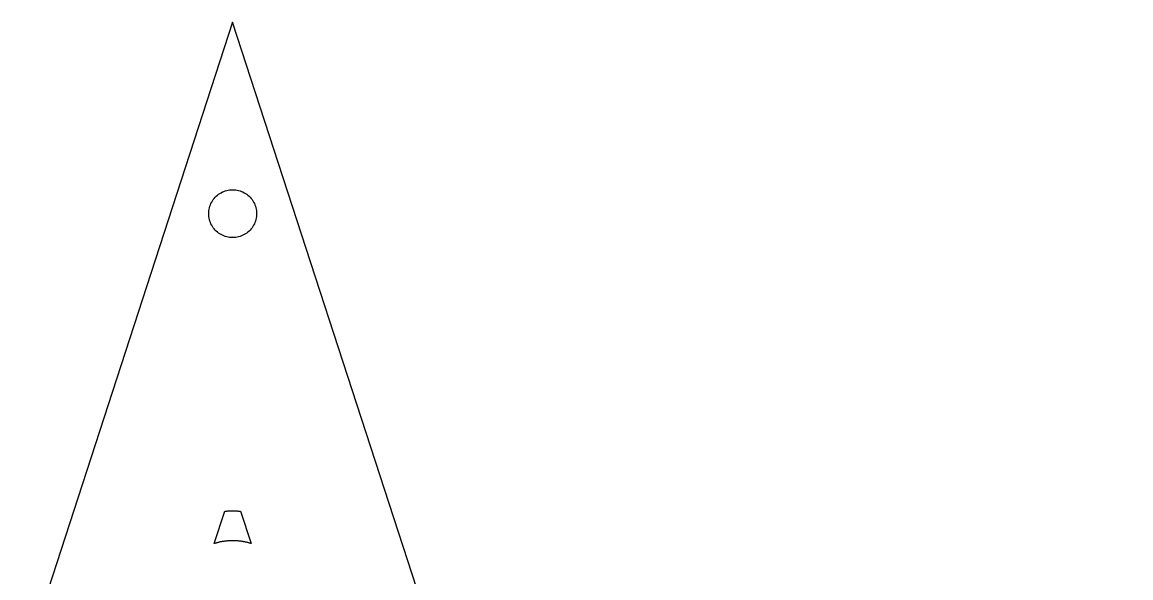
# Model space of a CAD drawing. Header units: metres. Extents: x -75 to 75, y 0 to 231.
# Drawn here: x -17.6 to 75, y 184.4 to 230.8 of the extents above; entities that cross this region are included whole.
import ezdxf

# ---------------------------------------------------------------- set-up
doc = ezdxf.new("R2010")
doc.units = ezdxf.units.M

msp = doc.modelspace()

# ---------------------------------------------------------------- linework, layer by layer
for p, q in [((0, 230.826), (-75, 0)), ((75, 0), (0, 230.826)), ((-0.963501, 216.579), (-0.851547, 216.636)), ((-0.851547, 216.636), (-0.736237, 216.686)), ((-0.736237, 216.686), (-0.618027, 216.728)), ((-0.618027, 216.728), (-0.497375, 216.763)), ((-0.497375, 216.763), (-0.374756, 216.791)), ((-0.374756, 216.791), (-0.250656, 216.81)), ((-0.250656, 216.81), (-0.12558, 216.822)), ((-0.12558, 216.822), (0, 216.826)), ((0, 216.826), (0.12558, 216.822)), ((0.12558, 216.822), (0.250656, 216.81)), ((0.250656, 216.81), (0.374756, 216.791)), ((0.374756, 216.791), (0.497375, 216.763)), ((0.497375, 216.763), (0.618027, 216.728)), ((0.618027, 216.728), (0.736237, 216.686)), ((0.736237, 216.686), (0.851547, 216.636)), ((0.851547, 216.636), (0.963501, 216.579)), ((-1.80965, 215.678), (-1.75261, 215.79)), ((-1.75261, 215.79), (-1.68864, 215.898)), ((-1.68864, 215.898), (-1.61803, 216.002)), ((-1.61803, 216.002), (-1.54102, 216.101)), ((-1.54102, 216.101), (-1.45793, 216.195)), ((-1.45793, 216.195), (-1.36908, 216.284)), ((-1.36908, 216.284), (-1.27484, 216.367)), ((-1.27484, 216.367), (-1.17557, 216.444)), ((-1.17557, 216.444), (-1.07164, 216.515)), ((-1.07164, 216.515), (-0.963501, 216.579)), ((0.963501, 216.579), (1.07164, 216.515)), ((1.07164, 216.515), (1.17557, 216.444)), ((1.17557, 216.444), (1.27484, 216.367)), ((1.27484, 216.367), (1.36908, 216.284)), ((1.36908, 216.284), (1.45793, 216.195)), ((1.45793, 216.195), (1.54102, 216.101)), ((1.54102, 216.101), (1.61803, 216.002)), ((1.61803, 216.002), (1.68864, 215.898)), ((1.68864, 215.898), (1.75261, 215.79)), ((1.75261, 215.79), (1.80965, 215.678)), ((-2, 214.826), (-1.99605, 214.952)), ((-1.99605, 214.701), (-2, 214.826)), ((-1.99605, 214.952), (-1.98422, 215.077)), ((-1.98422, 215.077), (-1.96457, 215.201)), ((-1.96457, 215.201), (-1.93716, 215.324)), ((-1.93716, 215.324), (-1.9021, 215.444)), ((-1.9021, 215.444), (-1.85954, 215.562)), ((-1.85954, 215.562), (-1.80965, 215.678)), ((1.80965, 215.678), (1.85954, 215.562)), ((1.85954, 215.562), (1.9021, 215.444)), ((1.9021, 215.444), (1.93716, 215.324)), ((1.93716, 215.324), (1.96457, 215.201)), ((1.96457, 215.201), (1.98422, 215.077)), ((1.98422, 215.077), (1.99605, 214.952)), ((1.99605, 214.952), (2, 214.826)), ((2, 214.826), (1.99605, 214.701)), ((-1.98422, 214.576), (-1.99605, 214.701)), ((-1.96457, 214.451), (-1.98422, 214.576)), ((-1.93716, 214.329), (-1.96457, 214.451)), ((-1.9021, 214.208), (-1.93716, 214.329)), ((-1.85954, 214.09), (-1.9021, 214.208)), ((-1.80965, 213.975), (-1.85954, 214.09)), ((-1.75261, 213.863), (-1.80965, 213.975)), ((-1.68864, 213.755), (-1.75261, 213.863)), ((1.75261, 213.863), (1.68864, 213.755)), ((1.80965, 213.975), (1.75261, 213.863)), ((1.85954, 214.09), (1.80965, 213.975)), ((1.9021, 214.208), (1.85954, 214.09)), ((1.93716, 214.329), (1.9021, 214.208)), ((1.96457, 214.451), (1.93716, 214.329)), ((1.98422, 214.576), (1.96457, 214.451)), ((1.99605, 214.701), (1.98422, 214.576)), ((-1.61803, 213.651), (-1.68864, 213.755)), ((-1.54102, 213.551), (-1.61803, 213.651)), ((-1.45793, 213.457), (-1.54102, 213.551)), ((-1.36908, 213.368), (-1.45793, 213.457)), ((-1.27484, 213.285), (-1.36908, 213.368)), ((-1.17557, 213.208), (-1.27484, 213.285)), ((-1.07164, 213.138), (-1.17557, 213.208)), ((-0.963501, 213.074), (-1.07164, 213.138)), ((-0.851547, 213.017), (-0.963501, 213.074)), ((-0.736237, 212.967), (-0.851547, 213.017)), ((-0.618027, 212.924), (-0.736237, 212.967)), ((0.736237, 212.967), (0.618027, 212.924)), ((0.851547, 213.017), (0.736237, 212.967)), ((0.963501, 213.074), (0.851547, 213.017)), ((1.07164, 213.138), (0.963501, 213.074)), ((1.17557, 213.208), (1.07164, 213.138)), ((1.27484, 213.285), (1.17557, 213.208)), ((1.36908, 213.368), (1.27484, 213.285)), ((1.45793, 213.457), (1.36908, 213.368)), ((1.54102, 213.551), (1.45793, 213.457)), ((1.61803, 213.651), (1.54102, 213.551)), ((1.68864, 213.755), (1.61803, 213.651)), ((-0.497375, 212.889), (-0.618027, 212.924)), ((-0.374756, 212.862), (-0.497375, 212.889)), ((-0.250656, 212.842), (-0.374756, 212.862)), ((-0.12558, 212.83), (-0.250656, 212.842)), ((0, 212.826), (-0.12558, 212.83)), ((0.12558, 212.83), (0, 212.826)), ((0.250656, 212.842), (0.12558, 212.83)), ((0.374756, 212.862), (0.250656, 212.842)), ((0.497375, 212.889), (0.374756, 212.862)), ((0.618027, 212.924), (0.497375, 212.889)), ((-1.5361, 187.266), (-0.661942, 189.956)), ((-0.661942, 189.956), (-0.613632, 189.962)), ((-0.613632, 189.962), (-0.56366, 189.968)), ((-0.56366, 189.968), (-0.513687, 189.974)), ((-0.513687, 189.974), (-0.463638, 189.978)), ((-0.463638, 189.978), (-0.413666, 189.983)), ((-0.413666, 189.983), (-0.363693, 189.987)), ((-0.363693, 189.987), (-0.313644, 189.99)), ((-0.313644, 189.99), (-0.263672, 189.993)), ((-0.263672, 189.993), (-0.213699, 189.995)), ((-0.213699, 189.995), (-0.163651, 189.997)), ((-0.163651, 189.997), (-0.113678, 189.999)), ((-0.113678, 189.999), (-0.063705, 190)), ((-0.063705, 190), (-0.013657, 190)), ((-0.013657, 190), (0.03624, 190)), ((0.03624, 190), (0.086289, 189.999)), ((0.086289, 189.999), (0.136261, 189.998)), ((0.136261, 189.998), (0.186234, 189.996)), ((0.186234, 189.996), (0.236282, 189.994)), ((0.236282, 189.994), (0.286255, 189.992)), ((0.286255, 189.992), (0.336227, 189.989)), ((0.336227, 189.989), (0.386276, 189.985)), ((0.386276, 189.985), (0.436249, 189.981)), ((0.436249, 189.981), (0.486221, 189.976)), ((0.486221, 189.976), (0.53627, 189.971)), ((0.53627, 189.971), (0.586243, 189.966)), ((0.586243, 189.966), (0.636292, 189.96)), ((0.636292, 189.96), (0.661957, 189.956)), ((0.661957, 189.956), (1.53612, 187.266)), ((-1.48628, 187.281), (-1.5361, 187.266)), ((-1.43623, 187.295), (-1.48628, 187.281)), ((-1.38626, 187.309), (-1.43623, 187.295)), ((-1.33629, 187.322), (-1.38626, 187.309)), ((-1.28624, 187.335), (-1.33629, 187.322)), ((-1.23627, 187.348), (-1.28624, 187.335)), ((-1.18622, 187.36), (-1.23627, 187.348)), ((-1.13625, 187.371), (-1.18622, 187.36)), ((-1.08627, 187.382), (-1.13625, 187.371)), ((-1.03622, 187.393), (-1.08627, 187.382)), ((-0.986252, 187.403), (-1.03622, 187.393)), ((-0.936279, 187.413), (-0.986252, 187.403)), ((-0.88623, 187.422), (-0.936279, 187.413)), ((-0.836258, 187.43), (-0.88623, 187.422)), ((-0.786285, 187.438), (-0.836258, 187.43)), ((-0.736237, 187.446), (-0.786285, 187.438)), ((-0.686264, 187.453), (-0.736237, 187.446)), ((-0.636292, 187.46), (-0.686264, 187.453)), ((-0.586243, 187.466), (-0.636292, 187.46)), ((-0.53627, 187.471), (-0.586243, 187.466)), ((-0.486221, 187.476), (-0.53627, 187.471)), ((-0.436249, 187.481), (-0.486221, 187.476)), ((-0.386276, 187.485), (-0.436249, 187.481)), ((-0.336227, 187.489), (-0.386276, 187.485)), ((-0.286255, 187.492), (-0.336227, 187.489)), ((-0.236282, 187.494), (-0.286255, 187.492)), ((-0.186234, 187.496), (-0.236282, 187.494)), ((-0.136261, 187.498), (-0.186234, 187.496)), ((-0.086289, 187.499), (-0.136261, 187.498)), ((-0.03624, 187.5), (-0.086289, 187.499)), ((0.013657, 187.5), (-0.03624, 187.5)), ((0.063705, 187.5), (0.013657, 187.5)), ((0.113678, 187.499), (0.063705, 187.5)), ((0.163651, 187.497), (0.113678, 187.499)), ((0.213699, 187.495), (0.163651, 187.497)), ((0.263672, 187.493), (0.213699, 187.495)), ((0.313644, 187.49), (0.263672, 187.493)), ((0.363693, 187.487), (0.313644, 187.49)), ((0.413666, 187.483), (0.363693, 187.487)), ((0.463638, 187.478), (0.413666, 187.483)), ((0.513687, 187.474), (0.463638, 187.478)), ((0.56366, 187.468), (0.513687, 187.474)), ((0.613632, 187.462), (0.56366, 187.468)), ((0.663681, 187.456), (0.613632, 187.462)), ((0.713654, 187.449), (0.663681, 187.456)), ((0.763702, 187.442), (0.713654, 187.449)), ((0.813675, 187.434), (0.763702, 187.442)), ((0.863647, 187.426), (0.813675, 187.434)), ((0.913696, 187.417), (0.863647, 187.426)), ((0.963669, 187.407), (0.913696, 187.417)), ((1.01364, 187.398), (0.963669, 187.407)), ((1.06369, 187.387), (1.01364, 187.398)), ((1.11366, 187.376), (1.06369, 187.387)), ((1.16364, 187.365), (1.11366, 187.376)), ((1.21368, 187.353), (1.16364, 187.365)), ((1.26366, 187.341), (1.21368, 187.353)), ((1.31371, 187.328), (1.26366, 187.341)), ((1.36368, 187.315), (1.31371, 187.328)), ((1.41365, 187.301), (1.36368, 187.315)), ((1.4637, 187.287), (1.41365, 187.301)), ((1.51367, 187.273), (1.4637, 187.287)), ((1.53612, 187.266), (1.51367, 187.273))]:
    msp.add_line(p, q)

doc.saveas('drawing.dxf')
